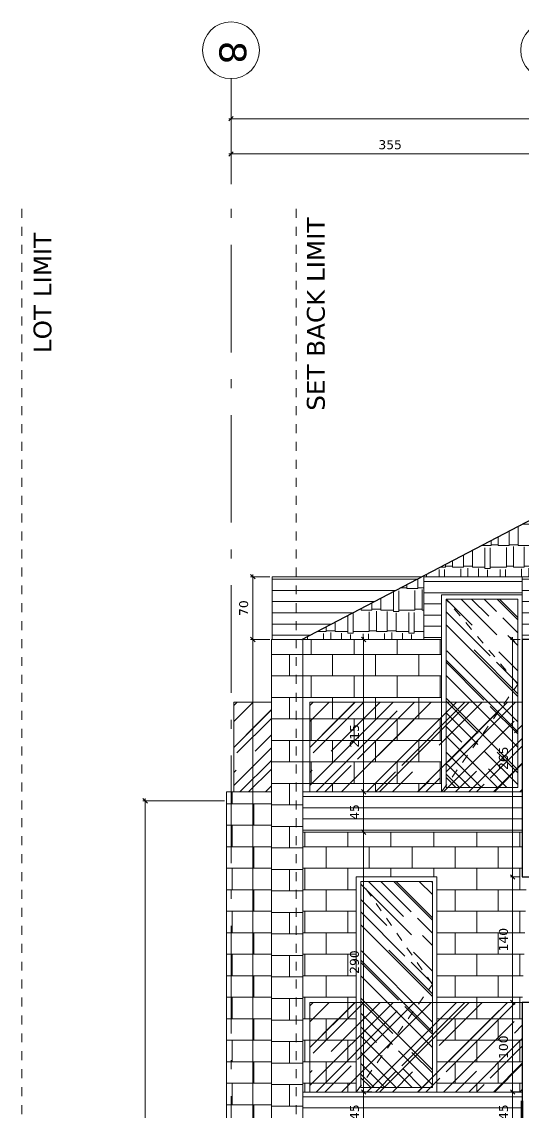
# Model space of a CAD drawing. Header units: inches. Extents: x -48 to 777, y -156 to 510.
# Drawn here: x 137.48 to 143.08, y 8.08 to 20.25 of the extents above; entities that cross this region are included whole.
import ezdxf

# ---------------------------------------------------------------- set-up
doc = ezdxf.new("R2010")
doc.units = ezdxf.units.IN
doc.header["$MEASUREMENT"] = 0
doc.linetypes.add('ACAD_ISO10W100', pattern=[18, 12, -3, 0, -3])
doc.linetypes.add('HIDDEN', pattern=[0.375, 0.25, -0.125])
doc.layers.get('Defpoints').update_dxf_attribs({"lineweight": 5})
for name, color, linetype, lineweight in [('A-ANNOTATION', 34, 'Continuous', 5), ('A-AXIS ST', 251, 'ACAD_ISO10W100', 5), ('A-DIM', 9, 'Continuous', 5), ('A-HIDDEN', 254, 'HIDDEN', 5), ('A-PILLARS', 1, 'Continuous', 60), ('A-PROJECTION2', 5, 'Continuous', 20), ('A-TEXT', 50, 'Continuous', 15), ('A-WINDOWS', 4, 'Continuous', 20), ('C-STONE', 42, 'Continuous', 30), ('D-GLASS', 171, 'Continuous', 20), ('D-STONE', 52, 'Continuous', 20), ('D-WOOD', 32, 'Continuous', 20), ('H-GLASS', 111, 'Continuous', 5), ('H-WOOD', 26, 'Continuous', 5)]:
    doc.layers.add(name, color=color, linetype=linetype, lineweight=lineweight)
doc.layers.add('H-STONE', color=7, linetype='Continuous', lineweight=5, true_color=0xc8bd6a)
doc.layers.add('HH-DARK GREY', color=7, linetype='Continuous', lineweight=5, true_color=0x404040)
doc.styles.add('ROMAND', font='verdana.ttf')
doc.dimstyles.new('M-1.50', dxfattribs={"dimtxt": 0.1, "dimasz": 0.05, "dimexe": 0.025, "dimexo": 0.025, "dimgap": 0.05, "dimtad": 1, "dimlfac": 100, "dimrnd": 0.5, "dimzin": 9, "dimdsep": 46, "dimtxsty": 'ROMAND', "dimblk": 'OBLIQUE', "dimcen": 1, "dimdle": 0.025, "dimclrd": 256, "dimclre": 256, "dimclrt": 2, "dimadec": 0, "dimazin": 0, "dimtfac": 0.666667, "dimtmove": 2, "dimatfit": 3, "dimfxl": 0.04, "dimtolj": 1, "dimtzin": 5, "dimlwd": -1, "dimlwe": -1, "dimarcsym": 0})

# ---------------------------------------------------------------- blocks, each defined once
blk = doc.blocks.new('_Oblique')
at = {"color": 0, "linetype": 'ByBlock', "lineweight": -2}
blk.add_line((-0.5, -0.5), (0.5, 0.5), dxfattribs=at)
blk = doc.blocks.new('*D745')
at = {"layer": 'A-DIM', "transparency": 16777216}
for p, q in [((138.86, 11.578), (138.86, 1.528)), ((139.743, 11.553), (138.835, 11.553)), ((139.593, 1.553), (138.835, 1.553))]:
    blk.add_line(p, q, dxfattribs=at)
at = {"layer": 'Defpoints', "color": 0, "transparency": 16777216}
for p in [(139.768, 11.553), (138.86, 1.553), (139.618, 1.553)]:
    blk.add_point(p, dxfattribs=at)
at = {"layer": 'A-DIM', "transparency": 16777216, "xscale": 0.05, "yscale": 0.05, "zscale": 0.05}
for p, rotation in [((138.86, 11.553), 90), ((138.86, 1.553), 270)]:
    blk.add_blockref('_Oblique', p, dxfattribs=dict(at, rotation=rotation))
at = {"layer": 'A-DIM', "color": 2, "transparency": 16777216, "insert": (138.758, 6.553), "char_height": 0.1, "attachment_point": 5, "rotation": 90, "style": 'ROMAND'}
blk.add_mtext('\\A1;1000', dxfattribs=at)
blk = doc.blocks.new('*D754')
at = {"layer": 'A-DIM', "transparency": 16777216}
for p, q in [((143.043, 8.303), (142.935, 8.303)), ((142.96, 7.828), (142.96, 8.328)), ((143.043, 7.853), (142.935, 7.853))]:
    blk.add_line(p, q, dxfattribs=at)
at = {"layer": 'Defpoints', "color": 0, "transparency": 16777216}
for p in [(142.96, 8.303), (143.068, 8.303), (143.068, 7.853)]:
    blk.add_point(p, dxfattribs=at)
at = {"layer": 'A-DIM', "transparency": 16777216, "xscale": 0.05, "yscale": 0.05, "zscale": 0.05}
for p, rotation in [((142.96, 8.303), 90), ((142.96, 7.853), 270)]:
    blk.add_blockref('_Oblique', p, dxfattribs=dict(at, rotation=rotation))
at = {"layer": 'A-DIM', "color": 2, "transparency": 16777216, "insert": (142.859, 8.078), "char_height": 0.1, "attachment_point": 5, "rotation": 90, "style": 'ROMAND'}
blk.add_mtext('\\A1;45', dxfattribs=at)
blk = doc.blocks.new('*D755')
at = {"layer": 'A-DIM', "transparency": 16777216}
for p, q in [((143.043, 9.303), (142.935, 9.303)), ((142.96, 8.278), (142.96, 9.328)), ((143.043, 8.303), (142.935, 8.303))]:
    blk.add_line(p, q, dxfattribs=at)
at = {"layer": 'Defpoints', "color": 0, "transparency": 16777216}
for p in [(142.96, 9.303), (143.068, 9.303), (143.068, 8.303)]:
    blk.add_point(p, dxfattribs=at)
at = {"layer": 'A-DIM', "transparency": 16777216, "xscale": 0.05, "yscale": 0.05, "zscale": 0.05}
for p, rotation in [((142.96, 9.303), 90), ((142.96, 8.303), 270)]:
    blk.add_blockref('_Oblique', p, dxfattribs=dict(at, rotation=rotation))
at = {"layer": 'A-DIM', "color": 2, "transparency": 16777216, "insert": (142.858, 8.803), "char_height": 0.1, "attachment_point": 5, "rotation": 90, "style": 'ROMAND'}
blk.add_mtext('\\A1;100', dxfattribs=at)
blk = doc.blocks.new('*D756')
at = {"layer": 'A-DIM', "transparency": 16777216}
for p, q in [((142.96, 9.278), (142.96, 10.728)), ((143.043, 10.703), (142.935, 10.703)), ((143.043, 9.303), (142.935, 9.303))]:
    blk.add_line(p, q, dxfattribs=at)
at = {"layer": 'Defpoints', "color": 0, "transparency": 16777216}
for p in [(142.96, 10.703), (143.068, 10.703), (143.068, 9.303)]:
    blk.add_point(p, dxfattribs=at)
at = {"layer": 'A-DIM', "transparency": 16777216, "xscale": 0.05, "yscale": 0.05, "zscale": 0.05}
for p, rotation in [((142.96, 10.703), 90), ((142.96, 9.303), 270)]:
    blk.add_blockref('_Oblique', p, dxfattribs=dict(at, rotation=rotation))
at = {"layer": 'A-DIM', "color": 2, "transparency": 16777216, "insert": (142.858, 10.003), "char_height": 0.1, "attachment_point": 5, "rotation": 90, "style": 'ROMAND'}
blk.add_mtext('\\A1;140', dxfattribs=at)
blk = doc.blocks.new('*D757')
at = {"layer": 'A-DIM', "transparency": 16777216}
for p, q in [((143.043, 13.353), (142.935, 13.353)), ((142.96, 10.678), (142.96, 13.378)), ((143.043, 10.703), (142.935, 10.703))]:
    blk.add_line(p, q, dxfattribs=at)
at = {"layer": 'Defpoints', "color": 0, "transparency": 16777216}
for p in [(142.96, 13.353), (143.068, 13.353), (143.068, 10.703)]:
    blk.add_point(p, dxfattribs=at)
at = {"layer": 'A-DIM', "transparency": 16777216, "xscale": 0.05, "yscale": 0.05, "zscale": 0.05}
for p, rotation in [((142.96, 13.353), 90), ((142.96, 10.703), 270)]:
    blk.add_blockref('_Oblique', p, dxfattribs=dict(at, rotation=rotation))
at = {"layer": 'A-DIM', "color": 2, "transparency": 16777216, "insert": (142.858, 12.028), "char_height": 0.1, "attachment_point": 5, "rotation": 90, "style": 'ROMAND'}
blk.add_mtext('\\A1;265', dxfattribs=at)
blk = doc.blocks.new('*D758')
at = {"layer": 'A-DIM', "transparency": 16777216}
for p, q in [((140.643, 13.353), (141.322, 13.353)), ((141.297, 13.378), (141.297, 11.178)), ((140.643, 11.203), (141.322, 11.203))]:
    blk.add_line(p, q, dxfattribs=at)
at = {"layer": 'Defpoints', "color": 0, "transparency": 16777216}
for p in [(140.618, 13.353), (140.618, 11.203), (141.297, 11.203)]:
    blk.add_point(p, dxfattribs=at)
at = {"layer": 'A-DIM', "transparency": 16777216, "xscale": 0.05, "yscale": 0.05, "zscale": 0.05}
for p, rotation in [((141.297, 13.353), 90), ((141.297, 11.203), 270)]:
    blk.add_blockref('_Oblique', p, dxfattribs=dict(at, rotation=rotation))
at = {"layer": 'A-DIM', "color": 2, "transparency": 16777216, "insert": (141.195, 12.278), "char_height": 0.1, "attachment_point": 5, "rotation": 90, "style": 'ROMAND'}
blk.add_mtext('\\A1;215', dxfattribs=at)
blk = doc.blocks.new('*D759')
at = {"layer": 'A-DIM', "transparency": 16777216}
for p, q in [((140.643, 11.203), (141.322, 11.203)), ((141.297, 11.228), (141.297, 8.278)), ((141.39, 8.303), (141.272, 8.303))]:
    blk.add_line(p, q, dxfattribs=at)
at = {"layer": 'Defpoints', "color": 0, "transparency": 16777216}
for p in [(140.618, 11.203), (141.297, 8.303), (141.415, 8.303)]:
    blk.add_point(p, dxfattribs=at)
at = {"layer": 'A-DIM', "transparency": 16777216, "xscale": 0.05, "yscale": 0.05, "zscale": 0.05}
for p, rotation in [((141.297, 11.203), 90), ((141.297, 8.303), 270)]:
    blk.add_blockref('_Oblique', p, dxfattribs=dict(at, rotation=rotation))
at = {"layer": 'A-DIM', "color": 2, "transparency": 16777216, "insert": (141.195, 9.753), "char_height": 0.1, "attachment_point": 5, "rotation": 90, "style": 'ROMAND'}
blk.add_mtext('\\A1;290', dxfattribs=at)
blk = doc.blocks.new('*D760')
at = {"layer": 'A-DIM', "transparency": 16777216}
for p, q in [((141.39, 8.303), (141.272, 8.303)), ((141.297, 8.328), (141.297, 7.828)), ((141.372, 7.853), (141.272, 7.853))]:
    blk.add_line(p, q, dxfattribs=at)
at = {"layer": 'Defpoints', "color": 0, "transparency": 16777216}
for p in [(141.415, 8.303), (141.297, 7.853), (141.397, 7.853)]:
    blk.add_point(p, dxfattribs=at)
at = {"layer": 'A-DIM', "transparency": 16777216, "xscale": 0.05, "yscale": 0.05, "zscale": 0.05}
for p, rotation in [((141.297, 8.303), 90), ((141.297, 7.853), 270)]:
    blk.add_blockref('_Oblique', p, dxfattribs=dict(at, rotation=rotation))
at = {"layer": 'A-DIM', "color": 2, "transparency": 16777216, "insert": (141.196, 8.078), "char_height": 0.1, "attachment_point": 5, "rotation": 90, "style": 'ROMAND'}
blk.add_mtext('\\A1;45', dxfattribs=at)
blk = doc.blocks.new('*D763')
at = {"layer": 'A-DIM', "transparency": 16777216}
for p, q in [((140.243, 13.353), (140.036, 13.353)), ((140.061, 1.528), (140.061, 13.378)), ((139.793, 1.553), (140.086, 1.553))]:
    blk.add_line(p, q, dxfattribs=at)
at = {"layer": 'Defpoints', "color": 0, "transparency": 16777216}
for p in [(140.061, 13.353), (140.268, 13.353), (139.768, 1.553)]:
    blk.add_point(p, dxfattribs=at)
at = {"layer": 'A-DIM', "transparency": 16777216, "xscale": 0.05, "yscale": 0.05, "zscale": 0.05}
for p, rotation in [((140.061, 13.353), 90), ((140.061, 1.553), 270)]:
    blk.add_blockref('_Oblique', p, dxfattribs=dict(at, rotation=rotation))
at = {"layer": 'A-DIM', "color": 2, "transparency": 16777216, "insert": (139.958, 7.453), "char_height": 0.1, "attachment_point": 5, "rotation": 90, "style": 'ROMAND'}
blk.add_mtext('\\A1;1180', dxfattribs=at)
blk = doc.blocks.new('*D764')
at = {"layer": 'A-DIM', "transparency": 16777216}
for p, q in [((140.251, 14.053), (140.036, 14.053)), ((140.061, 13.328), (140.061, 14.078)), ((140.251, 13.353), (140.036, 13.353))]:
    blk.add_line(p, q, dxfattribs=at)
at = {"layer": 'Defpoints', "color": 0, "transparency": 16777216}
for p in [(140.061, 14.053), (140.276, 14.053), (140.276, 13.353)]:
    blk.add_point(p, dxfattribs=at)
at = {"layer": 'A-DIM', "transparency": 16777216, "xscale": 0.05, "yscale": 0.05, "zscale": 0.05}
for p, rotation in [((140.061, 14.053), 90), ((140.061, 13.353), 270)]:
    blk.add_blockref('_Oblique', p, dxfattribs=dict(at, rotation=rotation))
at = {"layer": 'A-DIM', "color": 2, "transparency": 16777216, "insert": (139.959, 13.703), "char_height": 0.1, "attachment_point": 5, "rotation": 90, "style": 'ROMAND'}
blk.add_mtext('\\A1;70', dxfattribs=at)
blk = doc.blocks.new('*D822')
at = {"layer": 'A-DIM', "transparency": 16777216}
for p, q in [((139.793, 18.772), (143.393, 18.772)), ((139.818, 18.434), (139.818, 18.797)), ((143.368, 18.434), (143.368, 18.797))]:
    blk.add_line(p, q, dxfattribs=at)
at = {"layer": 'Defpoints', "color": 0, "transparency": 16777216}
for p in [(143.368, 18.772), (139.818, 18.409), (143.368, 18.409)]:
    blk.add_point(p, dxfattribs=at)
at = {"layer": 'A-DIM', "transparency": 16777216, "xscale": 0.05, "yscale": 0.05, "zscale": 0.05, "rotation": 180}
blk.add_blockref('_Oblique', (139.818, 18.772), dxfattribs=at)
at = {"layer": 'A-DIM', "transparency": 16777216, "xscale": 0.05, "yscale": 0.05, "zscale": 0.05}
blk.add_blockref('_Oblique', (143.368, 18.772), dxfattribs=at)
at = {"layer": 'A-DIM', "color": 2, "transparency": 16777216, "insert": (141.593, 18.874), "char_height": 0.1, "attachment_point": 5, "style": 'ROMAND'}
blk.add_mtext('\\A1;355', dxfattribs=at)
blk = doc.blocks.new('*D829')
at = {"layer": 'A-DIM', "transparency": 16777216}
for p, q in [((157.493, 19.165), (139.793, 19.165)), ((139.818, 18.434), (139.818, 19.19)), ((157.468, 18.603), (157.468, 19.19))]:
    blk.add_line(p, q, dxfattribs=at)
at = {"layer": 'Defpoints', "color": 0, "transparency": 16777216}
for p in [(139.818, 19.165), (157.468, 18.578), (139.818, 18.409)]:
    blk.add_point(p, dxfattribs=at)
at = {"layer": 'A-DIM', "transparency": 16777216, "xscale": 0.05, "yscale": 0.05, "zscale": 0.05, "rotation": 180}
blk.add_blockref('_Oblique', (139.818, 19.165), dxfattribs=at)
at = {"layer": 'A-DIM', "transparency": 16777216, "xscale": 0.05, "yscale": 0.05, "zscale": 0.05}
blk.add_blockref('_Oblique', (157.468, 19.165), dxfattribs=at)
at = {"layer": 'A-DIM', "color": 2, "transparency": 16777216, "insert": (148.643, 19.267), "char_height": 0.1, "attachment_point": 5, "style": 'ROMAND'}
blk.add_mtext('\\A1;1765', dxfattribs=at)
blk = doc.blocks.new('*D1090')
at = {"layer": 'A-DIM', "transparency": 16777216}
for p, q in [((141.39, 11.653), (141.272, 11.653)), ((141.297, 11.678), (141.297, 11.178)), ((141.372, 11.203), (141.272, 11.203))]:
    blk.add_line(p, q, dxfattribs=at)
at = {"layer": 'Defpoints', "color": 0, "transparency": 16777216}
for p in [(141.415, 11.653), (141.297, 11.203), (141.397, 11.203)]:
    blk.add_point(p, dxfattribs=at)
at = {"layer": 'A-DIM', "transparency": 16777216, "xscale": 0.05, "yscale": 0.05, "zscale": 0.05}
for p, rotation in [((141.297, 11.653), 90), ((141.297, 11.203), 270)]:
    blk.add_blockref('_Oblique', p, dxfattribs=dict(at, rotation=rotation))
at = {"layer": 'A-DIM', "color": 2, "transparency": 16777216, "insert": (141.196, 11.428), "char_height": 0.1, "attachment_point": 5, "rotation": 90, "style": 'ROMAND'}
blk.add_mtext('\\A1;45', dxfattribs=at)

msp = doc.modelspace()

# ---------------------------------------------------------------- hatches: boundary and pattern name
at = {"layer": 'H-GLASS'}
h = msp.add_hatch(dxfattribs=at)
h.set_pattern_fill('AR-RROOF', color=256, scale=0.3, angle=135)
h.set_pattern_definition([(135, (0.9522, 3.35), (-0.6788225, 0.25455844), [4.5, -0.6, 1.5, -0.3]), (135, (0.564, 3.52607), (-0.0700036, -0.4942676), [0.9, -0.099, 1.8, -0.225]), (135, (0.6658, 3.27575), (-1.24521504, 0.96095812), [2.4, -0.42, 1.2, -0.3])])
h.paths.add_polyline_path([(143.01773, 11.70252), (142.21773, 11.70252), (142.21773, 13.80252), (143.01773, 13.80252)])
h = msp.add_hatch(dxfattribs=at)
h.set_pattern_fill('AR-RROOF', color=256, scale=0.3, angle=45)
h.set_pattern_definition([(45, (135.97757, 392.23722), (0.25455844, 0.6788225), [4.5, -0.6, 1.5, -0.3]), (45, (136.15364, 392.62543), (-0.49426764, 0.07000357), [0.9, -0.099, 1.8, -0.225]), (45, (135.90332, 392.5236), (0.96095812, 1.24521504), [2.4, -0.42, 1.2, -0.3])])
h.paths.add_polyline_path([(140.26773, 11.65252), (140.26773, 12.65252), (139.84773, 12.65252), (139.84773, 11.65252)])
h = msp.add_hatch(dxfattribs=at)
h.set_pattern_fill('AR-RROOF', color=256, scale=0.3, angle=45)
h.set_pattern_definition([(45, (136.82757, 392.23722), (0.25455844, 0.6788225), [4.5, -0.6, 1.5, -0.3]), (45, (137.00364, 392.62543), (-0.49426764, 0.07000357), [0.9, -0.099, 1.8, -0.225]), (45, (136.75332, 392.5236), (0.96095812, 1.24521504), [2.4, -0.42, 1.2, -0.3])])
h.paths.add_polyline_path([(140.69773, 12.65252), (140.69773, 11.65252), (143.06773, 11.65252), (143.06773, 12.65252)])
h = msp.add_hatch(dxfattribs=at)
h.set_pattern_fill('AR-RROOF', color=256, scale=0.3, angle=135)
h.paths.add_polyline_path([(142.06554, 8.35252), (141.26554, 8.35252), (141.26554, 10.65252), (142.06554, 10.65252)])
h = msp.add_hatch(dxfattribs=at)
h.set_pattern_fill('AR-RROOF', color=256, scale=0.3, angle=45)
h.set_pattern_definition([(45, (136.82757, 388.88722), (0.25455844, 0.6788225), [4.5, -0.6, 1.5, -0.3]), (45, (137.00364, 389.27543), (-0.49426764, 0.07000357), [0.9, -0.099, 1.8, -0.225]), (45, (136.75332, 389.1736), (0.96095812, 1.24521504), [2.4, -0.42, 1.2, -0.3])])
h.paths.add_polyline_path([(140.69773, 9.30252), (140.69773, 8.30252), (143.06773, 8.30252), (143.06773, 9.30252)])
at = {"layer": 'H-STONE'}
h = msp.add_hatch(dxfattribs=at)
h.set_pattern_fill('AR-B816', color=256, scale=0.03)
h.set_pattern_definition([(0, (-675.76886, 58.30616), (0, 0.24), []), (90, (-675.76886, 58.30616), (-0.24, 0.24), [0.24, -0.24])])
h.paths.add_polyline_path([(142.16773, 11.65252), (142.16773, 13.35252), (140.26773, 13.35252), (140.26773, 1.55252), (140.61773, 1.55252), (140.61773, 11.65252)])
h = msp.add_hatch(dxfattribs=at)
h.set_pattern_fill('AR-B816', color=256, scale=0.03)
h.set_pattern_definition([(0, (0.15, 0), (0, 0.24), []), (90, (0.15, 0), (-0.24, 0.24), [0.24, -0.24])])
h.paths.add_polyline_path([(140.26773, 11.65252), (139.76773, 11.65252), (139.76773, 1.55252), (140.26773, 1.55252)])
h = msp.add_hatch(dxfattribs=at)
h.set_pattern_fill('AR-B816', color=256, scale=0.03)
h.paths.add_polyline_path([(143.11773, 10.70252), (143.06773, 10.70252), (143.06773, 11.20252), (140.61773, 11.20252), (140.61773, 8.30252), (141.21554, 8.30252), (141.21554, 10.70252), (142.11554, 10.70252), (142.11554, 8.30252), (143.06773, 8.30252), (143.06773, 9.30252)])
at = {"layer": 'H-WOOD'}
h = msp.add_hatch(dxfattribs=at)
h.set_pattern_fill('ANSI31', color=256, angle=135)
h.set_pattern_definition([(180, (-2.79188, 0.4), (-3e-17, -0.125), [])])
h.paths.add_polyline_path([(140.60896, 13.35252), (141.94625, 14.05252), (140.27585, 14.05252), (140.27585, 13.35252)])
h = msp.add_hatch(dxfattribs=at)
h.set_pattern_fill('ANSI31', color=256, angle=135)
h.paths.add_polyline_path([(143.06773, 14.05252), (141.96773, 14.05252), (141.96773, 13.35252), (142.16773, 13.35252), (142.16773, 13.85252), (143.06773, 13.85252)])
h = msp.add_hatch(dxfattribs=at)
h.set_pattern_fill('ANSI31', color=256, angle=135)
h.set_pattern_definition([(180, (0, 0.4), (-3e-17, -0.125), [])])
h.paths.add_polyline_path([(143.06773, 14.05252), (144.76023, 14.05252), (143.36773, 13.33222), (143.38257, 13.30614), (143.4073, 13.26269), (143.21773, 13.1548), (143.21773, 13.30252), (143.21773, 13.33252), (143.21773, 13.35252), (143.06773, 13.35252)])
h = msp.add_hatch(dxfattribs=at)
h.set_pattern_fill('ANSI31', color=256, angle=135)
h.set_pattern_definition([(180, (-1e-08, 3.35), (-3e-17, -0.125), [])])
h.paths.add_polyline_path([(143.06773, 11.20252), (143.06773, 11.65252), (140.61773, 11.65252), (140.61773, 11.20252)])
h = msp.add_hatch(dxfattribs=at)
h.set_pattern_fill('ANSI31', color=256, angle=135)
h.paths.add_polyline_path([(143.06773, 7.85252), (143.06773, 8.30252), (140.61773, 8.30252), (140.61773, 7.85252)])
at = {"layer": 'HH-DARK GREY'}
h = msp.add_hatch(dxfattribs=at)
h.set_pattern_fill('AR-RSHKE', color=256, scale=0.02, angle=360)
h.paths.add_polyline_path([(140.60896, 13.35252), (141.96773, 13.35252), (141.96773, 14.05252), (144.76023, 14.05252), (149.51773, 16.54281), (146.70375, 16.54281)])

# ---------------------------------------------------------------- linework, layer by layer
at = {"layer": 'A-ANNOTATION'}
for centre in [(139.81773, 19.92908), (143.36773, 19.92908)]:
    msp.add_circle(centre, 0.31723, dxfattribs=at)
at = {"layer": 'A-AXIS ST', "ltscale": 0.1}
msp.add_line((139.81773, -6.24262), (139.81773, 19.61185), dxfattribs=at)
at = {"layer": 'A-HIDDEN', "ltscale": 0.4}
for p, q in [((137.48259, 18.15725), (137.48259, -6.77526)), ((140.54576, 18.15725), (140.54576, -6.77526))]:
    msp.add_line(p, q, dxfattribs=at)
for points in [[(142.16773, 11.65252), (143.01773, 12.85252), (142.21773, 13.80252)], [(141.21554, 8.30252), (142.06554, 9.50252), (141.26554, 10.65252)]]:
    msp.add_lwpolyline(points, dxfattribs=at)
at = {"layer": 'A-PILLARS'}
msp.add_line((143.06773, 7.95252), (143.06773, 8.20252), dxfattribs=at)
at = {"layer": 'A-PROJECTION2'}
for p in [(139.76773, 1.55252), (140.26773, 11.65252)]:
    msp.add_line(p, (139.76773, 11.65252), dxfattribs=at)
at = {"layer": 'A-WINDOWS'}
for p, q in [((142.16773, 13.85252), (142.16773, 11.65252)), ((143.06773, 13.85252), (142.16773, 13.85252)), ((143.06773, 13.85252), (143.06773, 11.65252)), ((141.21554, 10.70252), (141.21554, 8.30252)), ((142.11554, 10.70252), (141.21554, 10.70252)), ((142.11554, 10.70252), (142.11554, 8.30252))]:
    msp.add_line(p, q, dxfattribs=at)
for points in [[(143.01773, 11.70252), (142.21773, 11.70252), (142.21773, 13.80252), (143.01773, 13.80252)], [(142.06554, 8.35252), (141.26554, 8.35252), (141.26554, 10.65252), (142.06554, 10.65252)]]:
    msp.add_lwpolyline(points, close=True, dxfattribs=at)
at = {"layer": 'C-STONE'}
msp.add_line((140.60896, 13.35252), (146.70375, 16.54281), dxfattribs=at)
for points in [[(143.21773, 13.33252), (143.21773, 13.35252), (143.06773, 13.35252), (143.06773, 11.04919)], [(143.06773, 11.60252), (143.06773, 10.70252), (143.36773, 10.70252), (143.36773, 10.75252)], [(143.36773, 9.25252), (143.36773, 9.30252), (143.06773, 9.30252), (143.06773, 7.35252), (143.36773, 7.35252), (143.36773, 7.40252)]]:
    msp.add_lwpolyline(points, dxfattribs=at)
at = {"layer": 'D-GLASS'}
msp.add_line((143.06773, 9.30252), (140.69773, 9.30252), dxfattribs=at)
for points in [[(139.84773, 11.65252), (139.84773, 12.65252), (140.26773, 12.65252)], [(140.69773, 11.65252), (140.69773, 12.65252), (143.06773, 12.65252)], [(140.69773, 8.30252), (140.69773, 9.30252)]]:
    msp.add_lwpolyline(points, dxfattribs=at)
at = {"layer": 'D-STONE'}
for p, q in [((140.26773, 13.35252), (140.26773, 1.55252)), ((142.16773, 13.35252), (140.26773, 13.35252)), ((140.61773, 11.20252), (140.61773, 13.35252))]:
    msp.add_line(p, q, dxfattribs=at)
msp.add_lwpolyline([(140.61773, 1.55252), (140.61773, 11.20252), (143.06773, 11.20252)], dxfattribs=at)
at = {"layer": 'D-WOOD'}
for p, q in [((141.96773, 14.05252), (141.96773, 13.35252)), ((143.06773, 14.05252), (141.96773, 14.05252)), ((143.06773, 11.65252), (140.61773, 11.65252)), ((143.06773, 11.20252), (141.86773, 11.20252)), ((143.06773, 8.30252), (140.61773, 8.30252))]:
    msp.add_line(p, q, dxfattribs=at)
for points in [[(140.27585, 13.35252), (140.27585, 14.05252), (141.94625, 14.05252)], [(143.06773, 13.35252), (143.06773, 14.05252), (144.76023, 14.05252)]]:
    msp.add_lwpolyline(points, dxfattribs=at)

# ---------------------------------------------------------------- texts
at = {"layer": 'A-ANNOTATION', "insert": (139.98767, 22.43641), "char_height": 0.3, "width": 5.0170833, "attachment_point": 1, "rotation": 270, "style": 'ROMAND'}
msp.add_mtext('\\pi2.402;8', dxfattribs=at)
at = {"layer": 'A-TEXT', "char_height": 0.2, "width": 3.1472551, "attachment_point": 1, "rotation": 90, "style": 'ROMAND'}
for s, insert in [('SET BACK LIMIT', (140.66366, 15.90626)), ('LOT LIMIT', (137.61354, 16.54943))]:
    msp.add_mtext(s, dxfattribs=dict(at, insert=insert))

# ---------------------------------------------------------------- dimensions: what is measured, and where the dimension line sits
at = {"layer": 'A-DIM'}
for base, p1, p2, picture, middle in [((139.81773, 19.16483), (157.46773, 18.57834), (139.81773, 18.40932), '*D829', (148.64273, 19.26681)), ((143.36773, 18.7719), (139.81773, 18.40932), (143.36773, 18.40932), '*D822', (141.59273, 18.87398))]:
    dim = msp.add_linear_dim(base=base, p1=p1, p2=p2, dimstyle='M-1.50', dxfattribs=at)
    dim.commit()
    dim.dimension.update_dxf_attribs({"geometry": picture, "text_midpoint": middle})
for base, p1, p2, picture, middle in [((140.06067, 14.05252), (140.27585, 13.35252), (140.27585, 14.05252), '*D764', (139.95862, 13.70252)), ((140.06067, 13.35252), (139.76773, 1.55252), (140.26773, 13.35252), '*D763', (139.95839, 7.45252)), ((141.29667, 11.20252), (140.61773, 13.35252), (140.61773, 11.20252), '*D758', (141.19458, 12.27752)), ((142.96023, 13.35252), (143.06773, 10.70252), (143.06773, 13.35252), '*D757', (142.85815, 12.02752)), ((138.85991, 1.55252), (139.76773, 11.55252), (139.61773, 1.55252), '*D745', (138.75786, 6.55252)), ((141.29667, 11.20252), (141.41495, 11.65252), (141.39668, 11.20252), '*D1090', (141.19563, 11.42752)), ((141.29667, 8.30252), (140.61773, 11.20252), (141.41495, 8.30252), '*D759', (141.19458, 9.75252)), ((142.96023, 10.70252), (143.06773, 9.30252), (143.06773, 10.70252), '*D756', (142.85818, 10.00252)), ((142.96023, 9.30252), (143.06773, 8.30252), (143.06773, 9.30252), '*D755', (142.85818, 8.80252)), ((141.29667, 7.85252), (141.41495, 8.30252), (141.39668, 7.85252), '*D760', (141.19563, 8.07752)), ((142.96023, 8.30252), (143.06773, 7.85252), (143.06773, 8.30252), '*D754', (142.85919, 8.07752))]:
    dim = msp.add_linear_dim(base=base, p1=p1, p2=p2, angle=90, dimstyle='M-1.50', dxfattribs=at)
    dim.commit()
    dim.dimension.update_dxf_attribs({"geometry": picture, "text_midpoint": middle})

doc.saveas('drawing.dxf')
